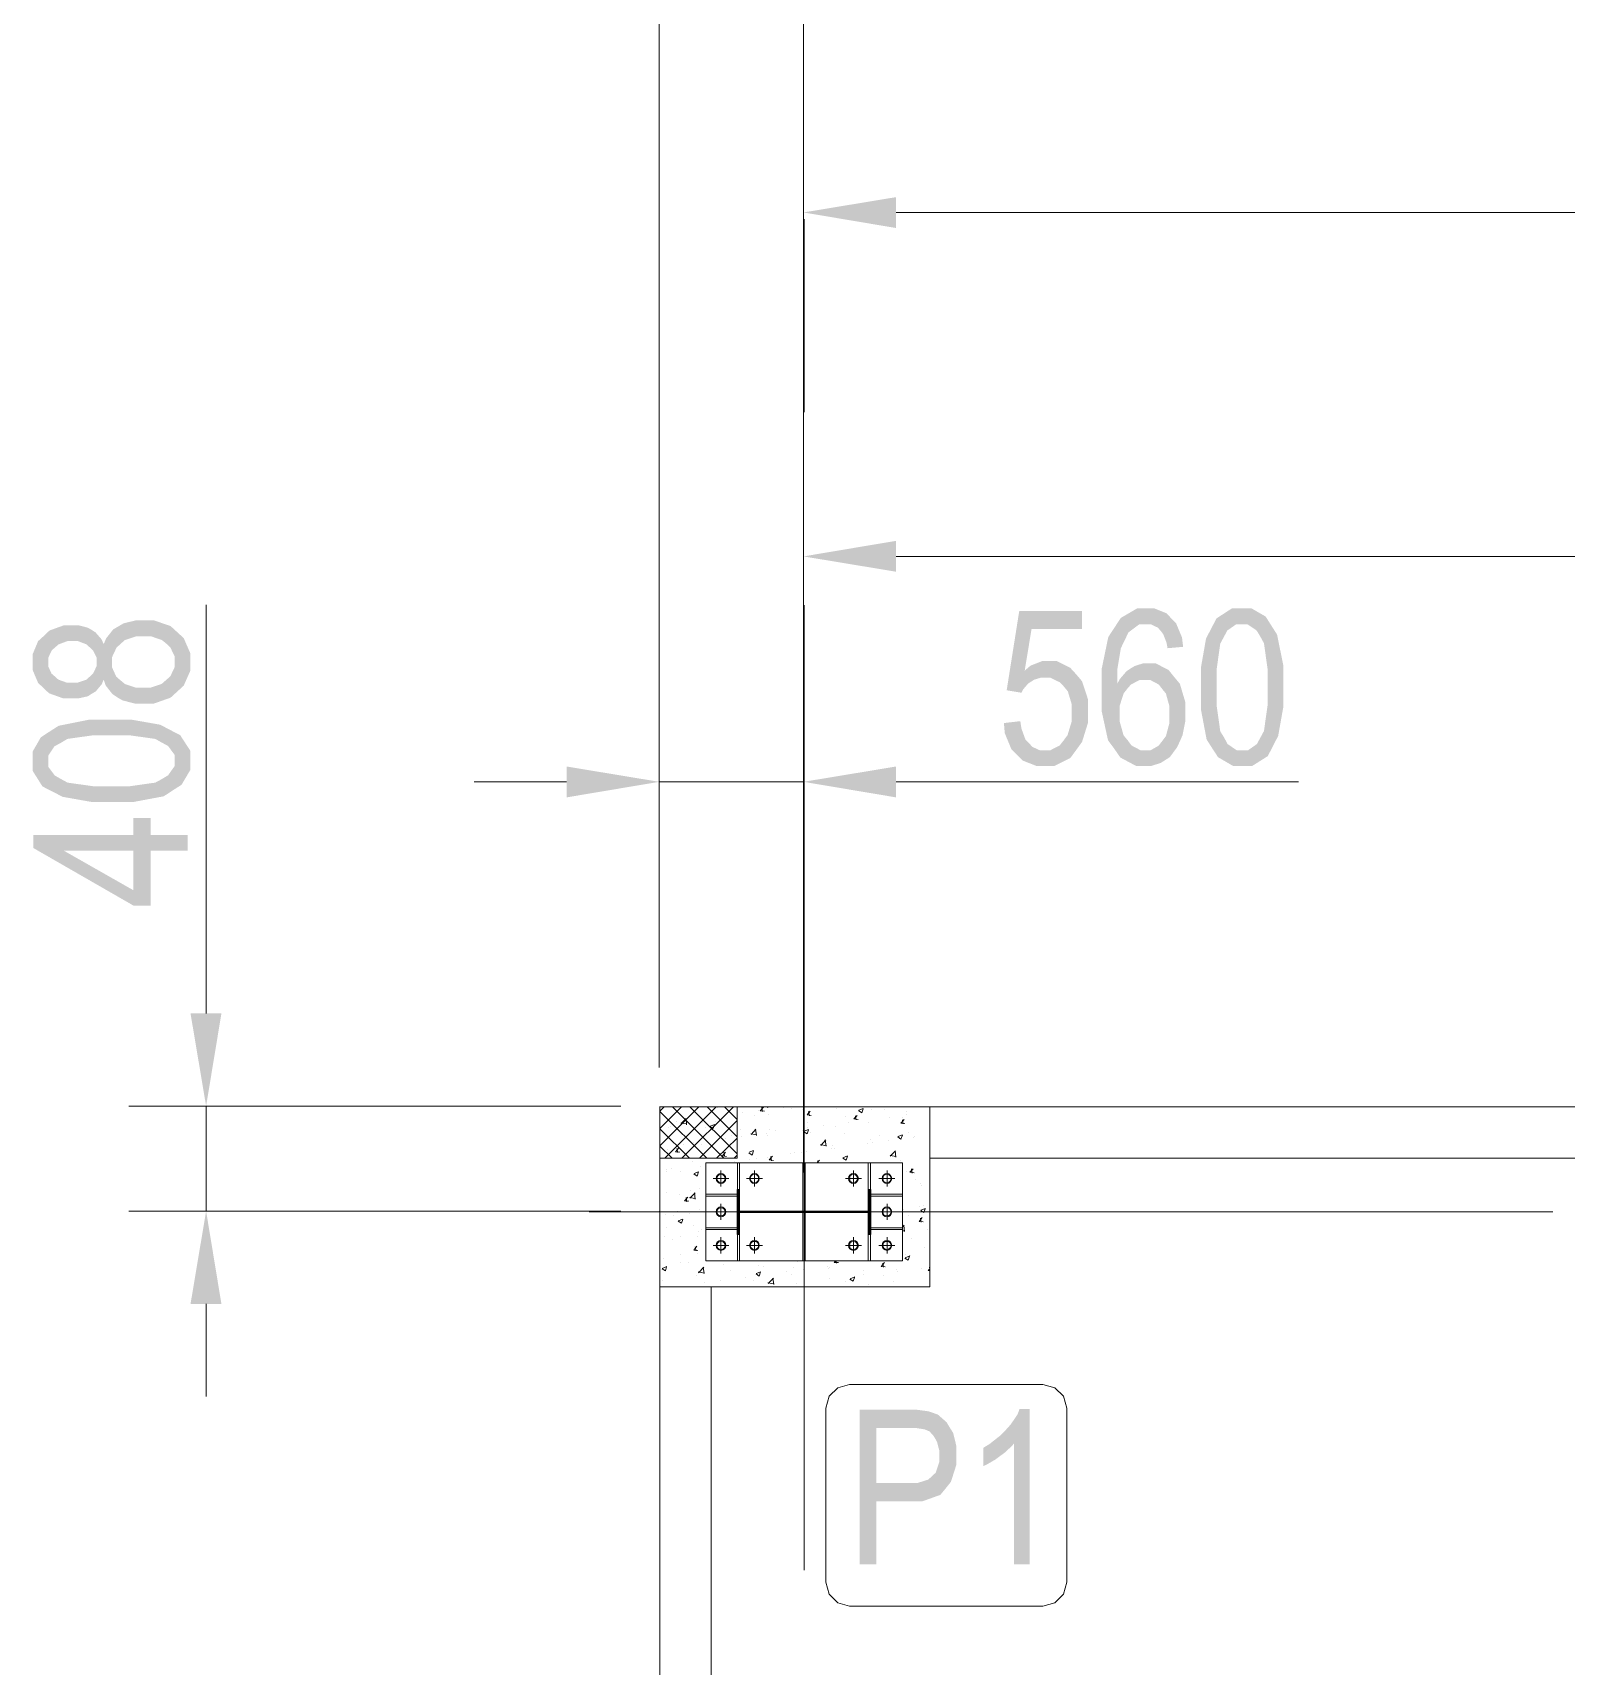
# Model space of a CAD drawing. Header units: millimetres. Extents: x 51.5 to 74.8, y 0.8 to 17.2.
# Drawn here: x 52.564 to 53.344, y 15.466 to 16.296 of the extents above; entities that cross this region are included whole.
import ezdxf

# ---------------------------------------------------------------- set-up
doc = ezdxf.new("R2010")
doc.units = ezdxf.units.MM
doc.layers.add('PDF_Geomertry', color=7, linetype='Continuous')
doc.layers.add('PDF_Solid Fills', color=7, linetype='Continuous')

msp = doc.modelspace()

# ---------------------------------------------------------------- hatches: boundary and pattern name
at = {"layer": 'PDF_Solid Fills', "transparency": 33554559}
h = msp.add_hatch(color=256, dxfattribs=at)
h.paths.add_polyline_path([(52.60051, 15.96717), (52.59954, 15.96481), (52.59649, 15.9612), (52.5944, 15.95995), (52.59246, 15.9587), (52.58746, 15.95759), (52.58454, 15.95759), (52.5801, 15.95759), (52.57274, 15.96022), (52.56996, 15.96286), (52.56718, 15.9655), (52.5644, 15.97203), (52.5644, 15.97606), (52.5644, 15.98009), (52.56718, 15.98675), (52.5701, 15.98939), (52.57301, 15.99217), (52.58038, 15.99481), (52.58482, 15.99481), (52.58774, 15.99481), (52.59246, 15.99356), (52.5944, 15.99245), (52.59635, 15.9912), (52.5994, 15.98772), (52.60051, 15.98522), (52.60176, 15.98814), (52.60538, 15.99272), (52.60801, 15.99425), (52.61065, 15.99578), (52.6169, 15.99731), (52.62079, 15.99731), (52.62607, 15.99731), (52.63454, 15.99439), (52.63788, 15.99134), (52.64121, 15.98828), (52.64454, 15.98064), (52.64454, 15.9762), (52.64454, 15.97161), (52.64121, 15.96411), (52.63788, 15.96106), (52.63454, 15.958), (52.62593, 15.95495), (52.62051, 15.95495), (52.61663, 15.95495), (52.6101, 15.95661), (52.60746, 15.95814), (52.60496, 15.95981), (52.60149, 15.96425)])
h.paths.add_polyline_path([(52.62051, 15.963), (52.62413, 15.963), (52.62996, 15.96495), (52.63218, 15.96689), (52.6344, 15.96884), (52.63663, 15.97356), (52.63663, 15.9762), (52.63663, 15.97897), (52.6344, 15.98356), (52.63232, 15.9855), (52.6301, 15.98731), (52.6244, 15.98925), (52.62079, 15.98925), (52.61718, 15.98925), (52.61135, 15.98731), (52.60913, 15.98536), (52.60704, 15.98342), (52.60482, 15.9787), (52.60482, 15.97606), (52.60482, 15.97328), (52.6069, 15.9687), (52.60913, 15.96675), (52.61135, 15.96495), (52.61704, 15.963)])
h.paths.add_polyline_path([(52.58426, 15.96564), (52.58718, 15.96564), (52.59176, 15.96717), (52.59343, 15.9687), (52.5951, 15.97023), (52.5969, 15.97397), (52.5969, 15.9762), (52.5969, 15.97842), (52.5951, 15.98203), (52.59343, 15.98356), (52.59176, 15.98509), (52.58746, 15.98675), (52.58482, 15.98675), (52.58204, 15.98675), (52.5776, 15.98509), (52.57579, 15.98356), (52.57413, 15.98203), (52.57232, 15.97828), (52.57232, 15.97606), (52.57232, 15.97397), (52.57399, 15.97023), (52.57579, 15.9687), (52.57746, 15.96717), (52.58176, 15.96564)])
for points in [[(53.05829, 15.94509), (53.06663, 15.94606), (53.06718, 15.94231), (53.06926, 15.93661), (53.07107, 15.93481), (53.07274, 15.933), (53.07663, 15.9312), (53.07899, 15.9312), (53.08176, 15.9312), (53.08663, 15.9337), (53.08871, 15.93634), (53.09065, 15.93897), (53.09274, 15.94592), (53.09274, 15.9505), (53.09274, 15.95467), (53.09079, 15.9612), (53.08885, 15.96356), (53.08676, 15.96578), (53.0819, 15.96814), (53.07885, 15.96814), (53.07704, 15.96814), (53.07371, 15.96717), (53.07218, 15.9662), (53.07051, 15.96508), (53.06815, 15.96231), (53.06718, 15.9605), (53.05968, 15.96175), (53.06607, 16.00203), (53.09801, 16.00203), (53.09801, 15.99286), (53.07232, 15.99286), (53.06885, 15.97175), (53.07176, 15.97425), (53.07774, 15.97661), (53.08107, 15.97661), (53.0851, 15.97661), (53.09204, 15.97314), (53.0951, 15.96981), (53.09801, 15.96633), (53.10107, 15.95703), (53.10107, 15.9512), (53.10107, 15.94536), (53.09801, 15.9355), (53.0951, 15.93147), (53.09204, 15.92731), (53.08399, 15.92328), (53.07899, 15.92328), (53.07482, 15.92328), (53.06774, 15.92606), (53.06482, 15.92897), (53.06204, 15.93189), (53.05871, 15.93995)], [(53.07135, 15.51745), (53.06343, 15.51745), (53.06343, 15.57883), (53.06204, 15.57731), (53.05843, 15.57398), (53.05607, 15.57231), (53.05385, 15.57064), (53.04954, 15.56814), (53.04774, 15.56731), (53.04774, 15.57661), (53.05093, 15.57856), (53.05676, 15.58314), (53.05926, 15.58578), (53.06176, 15.58856), (53.06524, 15.5937), (53.06621, 15.59634), (53.07135, 15.59634)]]:
    msp.add_hatch(color=256, dxfattribs=at).paths.add_polyline_path(points)
h = msp.add_hatch(color=256, dxfattribs=at)
h.paths.add_polyline_path([(53.1494, 15.98384), (53.14149, 15.98314), (53.14093, 15.98606), (53.13926, 15.99036), (53.13815, 15.99175), (53.13663, 15.99356), (53.13288, 15.99536), (53.13065, 15.99536), (53.12718, 15.99536), (53.12163, 15.9912), (53.11954, 15.98689), (53.11774, 15.98314), (53.11593, 15.97231), (53.11593, 15.96508), (53.11732, 15.96759), (53.12065, 15.97148), (53.12274, 15.97286), (53.12482, 15.97411), (53.12926, 15.9755), (53.13149, 15.9755), (53.13538, 15.9755), (53.14204, 15.97203), (53.14482, 15.96856), (53.14774, 15.96508), (53.15051, 15.95578), (53.15051, 15.94995), (53.15051, 15.94606), (53.14913, 15.93897), (53.14774, 15.93578), (53.14621, 15.93259), (53.1426, 15.92772), (53.14038, 15.92633), (53.13801, 15.92481), (53.13315, 15.92328), (53.13038, 15.92328), (53.12551, 15.92328), (53.11746, 15.92758), (53.1144, 15.93203), (53.11121, 15.93634), (53.10801, 15.95106), (53.10801, 15.96133), (53.10801, 15.97272), (53.11135, 15.98883), (53.11454, 15.9937), (53.11774, 15.99856), (53.12607, 16.00342), (53.13107, 16.00342), (53.13468, 16.00342), (53.14093, 16.00092), (53.14329, 15.99842), (53.14579, 15.99592), (53.14885, 15.98856)])
h.paths.add_polyline_path([(53.11718, 15.94995), (53.11718, 15.94578), (53.11913, 15.93883), (53.12121, 15.93634), (53.12315, 15.9337), (53.12788, 15.9312), (53.13051, 15.9312), (53.13274, 15.9312), (53.1369, 15.93356), (53.13885, 15.93606), (53.14065, 15.93842), (53.14246, 15.94522), (53.14246, 15.94939), (53.14246, 15.95356), (53.14065, 15.96009), (53.13885, 15.96231), (53.13704, 15.96467), (53.1326, 15.96703), (53.12996, 15.96703), (53.12732, 15.96703), (53.12288, 15.96467), (53.12093, 15.96245), (53.11913, 15.96009), (53.11718, 15.95397)])
h = msp.add_hatch(color=256, dxfattribs=at)
h.paths.add_polyline_path([(53.15843, 15.96328), (53.15843, 15.97314), (53.16107, 15.98814), (53.16371, 15.99314), (53.16635, 15.99828), (53.17426, 16.00342), (53.17954, 16.00342), (53.18413, 16.00342), (53.19135, 15.99925), (53.19399, 15.99509), (53.19718, 15.99008), (53.20038, 15.97425), (53.20038, 15.96328), (53.20038, 15.95342), (53.19774, 15.93856), (53.1951, 15.93342), (53.19246, 15.92828), (53.18454, 15.92328), (53.1794, 15.92328), (53.17482, 15.92328), (53.16718, 15.92772), (53.16426, 15.93217), (53.16135, 15.93675), (53.15843, 15.95217)])
h.paths.add_polyline_path([(53.16649, 15.96328), (53.16649, 15.9537), (53.16829, 15.94092), (53.17024, 15.93772), (53.17204, 15.93439), (53.17676, 15.9312), (53.17968, 15.9312), (53.18232, 15.9312), (53.1869, 15.93439), (53.18871, 15.93772), (53.19051, 15.94106), (53.19232, 15.95383), (53.19232, 15.96328), (53.19232, 15.97286), (53.19051, 15.98564), (53.18871, 15.98897), (53.18676, 15.99217), (53.18204, 15.99536), (53.17913, 15.99536), (53.17649, 15.99536), (53.1719, 15.99217), (53.1701, 15.98883), (53.16829, 15.9855), (53.16649, 15.97272)])
h = msp.add_hatch(color=256, dxfattribs=at)
h.paths.add_polyline_path([(52.60454, 15.90495), (52.59454, 15.90495), (52.57968, 15.90759), (52.57454, 15.91022), (52.5694, 15.91286), (52.5644, 15.92078), (52.5644, 15.92592), (52.5644, 15.93064), (52.56857, 15.93786), (52.5726, 15.9405), (52.5776, 15.9437), (52.59357, 15.94689), (52.60454, 15.94689), (52.61426, 15.94689), (52.62926, 15.94425), (52.63426, 15.94161), (52.6394, 15.93897), (52.64454, 15.93106), (52.64454, 15.92592), (52.64454, 15.9212), (52.6401, 15.9137), (52.63551, 15.91078), (52.63107, 15.90786), (52.61551, 15.90495)])
h.paths.add_polyline_path([(52.6044, 15.913), (52.61399, 15.913), (52.62676, 15.91481), (52.6301, 15.91661), (52.63329, 15.91856), (52.63663, 15.92328), (52.63663, 15.92606), (52.63663, 15.92884), (52.63329, 15.93342), (52.62996, 15.93523), (52.62676, 15.93703), (52.61399, 15.93883), (52.6044, 15.93883), (52.59482, 15.93883), (52.58204, 15.93703), (52.57885, 15.93509), (52.57551, 15.93328), (52.57232, 15.92856), (52.57232, 15.92564), (52.57232, 15.92286), (52.57565, 15.91842), (52.57885, 15.91661), (52.58218, 15.91481), (52.59496, 15.913)])
h = msp.add_hatch(color=256, dxfattribs=at)
h.paths.add_polyline_path([(52.64315, 15.88022), (52.6244, 15.88022), (52.6244, 15.85231), (52.61565, 15.85231), (52.56468, 15.88161), (52.56468, 15.88814), (52.61565, 15.88814), (52.61565, 15.89689), (52.6244, 15.89689), (52.6244, 15.88814), (52.64315, 15.88814)])
h.paths.add_polyline_path([(52.61565, 15.88022), (52.58024, 15.88022), (52.61565, 15.86009)])
h = msp.add_hatch(color=256, dxfattribs=at)
h.paths.add_polyline_path([(52.98496, 15.51745), (52.98496, 15.59606), (53.00926, 15.59606), (53.01357, 15.59606), (53.01982, 15.59523), (53.0219, 15.59453), (53.02468, 15.59356), (53.02913, 15.58967), (53.03079, 15.58689), (53.03246, 15.58425), (53.03413, 15.57745), (53.03413, 15.57342), (53.03413, 15.56814), (53.03135, 15.55939), (53.02871, 15.55606), (53.02593, 15.55272), (53.01663, 15.54939), (53.00996, 15.54939), (52.99343, 15.54939), (52.99343, 15.51745)])
h.paths.add_polyline_path([(52.99343, 15.5587), (53.0101, 15.5587), (53.01413, 15.5587), (53.01982, 15.5605), (53.02176, 15.56231), (53.02357, 15.56397), (53.02538, 15.56939), (53.02538, 15.573), (53.02538, 15.57536), (53.0244, 15.57925), (53.02357, 15.58092), (53.0226, 15.58259), (53.02051, 15.58495), (53.01926, 15.5855), (53.01788, 15.58606), (53.01329, 15.58675), (53.00996, 15.58675), (52.99343, 15.58675)])

# ---------------------------------------------------------------- linework, layer by layer
at = {"layer": 'PDF_Geomertry', "lineweight": 0}
for points in [[(52.88301, 15.95439), (52.88301, 15.76995), (52.88301, 16.5505)], [(52.95635, 16.3955), (52.95635, 15.71661), (52.95635, 16.06911)], [(52.95635, 15.76995), (52.95635, 16.24384)], [(53.00343, 16.20467), (54.87149, 16.20467)], [(52.95663, 16.10314), (52.95663, 16.2012)], [(53.00343, 16.02981), (53.89038, 16.02981)], [(52.6526, 15.79745), (52.6526, 16.00522)], [(52.95663, 15.51453), (52.95663, 16.00509)], [(52.95635, 15.71661), (52.95635, 15.95439)], [(52.83593, 15.91522), (52.78885, 15.91522)], [(52.88301, 15.91522), (52.95635, 15.91522), (52.95635, 15.91522)], [(53.00343, 15.91522), (53.20815, 15.91522)], [(52.86343, 15.75036), (52.61329, 15.75036)], [(52.6526, 15.69703), (52.6526, 15.75036), (52.6526, 15.75036)], [(52.88301, 15.75036), (52.88301, 15.75036)], [(52.88329, 15.73009), (52.90315, 15.74995)], [(52.88329, 15.73897), (52.8944, 15.74995)], [(52.88329, 15.74773), (52.88551, 15.74995)], [(52.88329, 15.74759), (52.90718, 15.72384)], [(52.88329, 15.74675), (52.88329, 15.74675)], [(52.88579, 15.72384), (52.9119, 15.74995)], [(52.88982, 15.74995), (52.91593, 15.72384)], [(52.89454, 15.72384), (52.92079, 15.74995)], [(52.89857, 15.74995), (52.9226, 15.72606)], [(52.90149, 15.74995), (52.90149, 15.74995)], [(52.90746, 15.74995), (52.9226, 15.73481)], [(52.91149, 15.74995), (52.9126, 15.74981)], [(52.91176, 15.74967), (52.91163, 15.74995)], [(52.91621, 15.74995), (52.9226, 15.74356)], [(52.92524, 15.74689), (52.92524, 15.74689)], [(52.93357, 15.748), (52.93357, 15.748)], [(52.93649, 15.74773), (52.9344, 15.748), (52.93607, 15.74981)], [(52.93551, 15.74759), (52.9351, 15.74967)], [(52.93788, 15.74995), (52.93829, 15.74967), (52.93843, 15.74995)], [(52.93871, 15.74633), (52.93871, 15.74633)], [(52.94357, 15.74995), (52.94357, 15.74995)], [(52.94621, 15.74967), (52.94621, 15.74967)], [(52.94829, 15.74995), (52.94829, 15.74995)], [(52.95051, 15.74911), (52.95051, 15.74911)], [(52.95593, 15.74884), (52.95593, 15.74884)], [(52.95635, 15.75036), (52.95635, 15.75036)], [(52.96024, 15.74564), (52.95829, 15.74592), (52.95982, 15.74773)], [(52.9594, 15.7455), (52.95899, 15.74759)], [(52.97246, 15.74995), (52.97246, 15.74995)], [(52.9726, 15.74995), (52.9726, 15.74995)], [(52.97329, 15.74939), (52.97329, 15.74939)], [(52.9844, 15.74814), (52.98607, 15.74703), (52.98676, 15.74897)], [(52.98454, 15.74828), (52.98676, 15.74911)], [(52.98899, 15.74995), (52.98899, 15.74995)], [(52.99107, 15.7487), (52.99107, 15.7487)], [(52.99565, 15.74995), (52.99565, 15.74995)], [(52.99732, 15.74856), (52.99732, 15.74856)], [(52.99954, 15.74995), (52.99954, 15.74995)], [(53.00551, 15.74995), (53.00551, 15.74995)], [(53.00871, 15.74786), (53.00871, 15.74786)], [(53.02065, 15.74995), (53.91149, 15.74995)], [(53.02065, 15.74814), (53.02065, 15.74814)], [(52.88329, 15.74147), (52.88329, 15.74147)], [(52.88329, 15.73883), (52.89843, 15.72384)], [(52.8876, 15.73939), (52.8876, 15.73939)], [(52.88871, 15.73994), (52.88871, 15.73994)], [(52.89163, 15.74245), (52.89163, 15.74245)], [(52.89246, 15.73911), (52.89246, 15.73911)], [(52.89399, 15.74175), (52.89704, 15.74134)], [(52.89413, 15.74147), (52.89676, 15.74411)], [(52.8969, 15.74092), (52.89663, 15.74411)], [(52.90343, 15.72384), (52.9226, 15.743)], [(52.90426, 15.74411), (52.90426, 15.74411)], [(52.90496, 15.74189), (52.90496, 15.74189)], [(52.90649, 15.73925), (52.90649, 15.73925)], [(52.90871, 15.74008), (52.91038, 15.73897), (52.91107, 15.74092)], [(52.90885, 15.74022), (52.91121, 15.74106)], [(52.91176, 15.74245), (52.91176, 15.74245)], [(52.9219, 15.74411), (52.9219, 15.74411)], [(52.92426, 15.73856), (52.92426, 15.73856)], [(52.92968, 15.73592), (52.93218, 15.73856)], [(52.93121, 15.74578), (52.93121, 15.74578)], [(52.93246, 15.7355), (52.93204, 15.73856)], [(52.93913, 15.73856), (52.93913, 15.73856)], [(52.9419, 15.73772), (52.9419, 15.73772)], [(52.95565, 15.73772), (52.95565, 15.73772)], [(52.95649, 15.73731), (52.95815, 15.7362), (52.95885, 15.73828)], [(52.95663, 15.73758), (52.95885, 15.73842)], [(52.95843, 15.73939), (52.95843, 15.73939)], [(52.95857, 15.74189), (52.95857, 15.74189)], [(52.96676, 15.7405), (52.96676, 15.7405)], [(52.9726, 15.74008), (52.9726, 15.74008)], [(52.97788, 15.74522), (52.97788, 15.74522)], [(52.97926, 15.74203), (52.97926, 15.74203)], [(52.98413, 15.74356), (52.98204, 15.74384), (52.98371, 15.74564)], [(52.98315, 15.74342), (52.98288, 15.7455)], [(52.9894, 15.74217), (52.9894, 15.74217)], [(53.00024, 15.74481), (53.00024, 15.74481)], [(53.00788, 15.74147), (53.00593, 15.74175), (53.0076, 15.74356)], [(53.00663, 15.74467), (53.00663, 15.74467)], [(53.00704, 15.74134), (53.00663, 15.74342)], [(53.00857, 15.74592), (53.00857, 15.74592)], [(53.02065, 15.74036), (53.02065, 15.74036)], [(52.88329, 15.73606), (52.88329, 15.73606)], [(52.88329, 15.72995), (52.88954, 15.72384)], [(52.88329, 15.72953), (52.88329, 15.72953)], [(52.89551, 15.73106), (52.89551, 15.73106)], [(52.90038, 15.73189), (52.90038, 15.73189)], [(52.90454, 15.73078), (52.90454, 15.73078)], [(52.91218, 15.72384), (52.9226, 15.73411)], [(52.91649, 15.73384), (52.91649, 15.73384)], [(52.91982, 15.73522), (52.91982, 15.73522)], [(52.92149, 15.73314), (52.92149, 15.73314)], [(52.92482, 15.73495), (52.92482, 15.73495)], [(52.92954, 15.7362), (52.93246, 15.73578)], [(52.93746, 15.73661), (52.93746, 15.73661)], [(52.93829, 15.73522), (52.93829, 15.73522)], [(52.95968, 15.73703), (52.95968, 15.73703)], [(52.96496, 15.73078), (52.96788, 15.73022)], [(52.9651, 15.73036), (52.96774, 15.73314)], [(52.96788, 15.72995), (52.96746, 15.73314)], [(52.97121, 15.73022), (52.97121, 15.73022)], [(52.97746, 15.7362), (52.97746, 15.7362)], [(52.98899, 15.7312), (52.98899, 15.7312)], [(52.99051, 15.73356), (52.99051, 15.73356)], [(52.99149, 15.73175), (52.99149, 15.73175)], [(52.9951, 15.7355), (52.9951, 15.7355)], [(52.99982, 15.73286), (52.99982, 15.73286)], [(53.00426, 15.73495), (53.00663, 15.73578)], [(53.00426, 15.73467), (53.00593, 15.73356), (53.00663, 15.73564)], [(53.00635, 15.73356), (53.00635, 15.73356)], [(53.00996, 15.73689), (53.00996, 15.73689)], [(53.01246, 15.73453), (53.01246, 15.73453)], [(53.01288, 15.73481), (53.01288, 15.73481)], [(53.02065, 15.73564), (53.02065, 15.73564)], [(52.88329, 15.72522), (52.88329, 15.72522)], [(52.88329, 15.72231), (52.88329, 15.72231)], [(52.88718, 15.72828), (52.88718, 15.72828)], [(52.89343, 15.72689), (52.89135, 15.72717), (52.89301, 15.72911)], [(52.89246, 15.72675), (52.89204, 15.72883)], [(52.89996, 15.72231), (52.89996, 15.72231)], [(52.91176, 15.72148), (52.91176, 15.72148)], [(52.91718, 15.72481), (52.91524, 15.72508), (52.91676, 15.72703)], [(52.91635, 15.72467), (52.91593, 15.72675)], [(52.91607, 15.72175), (52.91607, 15.72175)], [(52.91774, 15.72148), (52.91774, 15.72148)], [(52.92107, 15.72384), (52.9226, 15.72536)], [(52.92121, 15.72203), (52.92121, 15.72203)], [(52.92857, 15.72661), (52.93024, 15.7255), (52.93093, 15.72759)], [(52.92871, 15.72689), (52.93093, 15.72772)], [(52.92871, 15.72342), (52.92871, 15.72342)], [(52.93246, 15.72356), (52.93246, 15.72356)], [(52.9344, 15.72148), (52.9344, 15.72148)], [(52.93788, 15.72411), (52.93788, 15.72411)], [(52.94107, 15.72272), (52.93899, 15.723), (52.94065, 15.72495)], [(52.9401, 15.72259), (52.93982, 15.72467)], [(52.94968, 15.7262), (52.94968, 15.7262)], [(52.95176, 15.72689), (52.95176, 15.72689)], [(52.95524, 15.72661), (52.95524, 15.72661)], [(52.95801, 15.72731), (52.95801, 15.72731)], [(52.96329, 15.72148), (52.96454, 15.72286)], [(52.96385, 15.72148), (52.96357, 15.72259)], [(52.97051, 15.72897), (52.97051, 15.72897)], [(52.97218, 15.72897), (52.97218, 15.72897)], [(52.97635, 15.72411), (52.97871, 15.72508)], [(52.97635, 15.72397), (52.97801, 15.72286), (52.97871, 15.72495)], [(52.97635, 15.72148), (52.97635, 15.72148)], [(53.00038, 15.72522), (53.00343, 15.72481)], [(53.00051, 15.72495), (53.00315, 15.72759)], [(53.00329, 15.72439), (53.00301, 15.72759)], [(53.00593, 15.72259), (53.00593, 15.72259)], [(53.02065, 15.72384), (53.91149, 15.72384)], [(53.02065, 15.7237), (53.02065, 15.7237)], [(52.88329, 15.71745), (52.88329, 15.71745)], [(52.88329, 15.71453), (52.88329, 15.71453)], [(52.88676, 15.718), (52.88676, 15.718)], [(52.88676, 15.71717), (52.88676, 15.71717)], [(52.88926, 15.71856), (52.88926, 15.71856)], [(52.89371, 15.71689), (52.89371, 15.71689)], [(52.90065, 15.71592), (52.90232, 15.71481), (52.90301, 15.71689)], [(52.90079, 15.71606), (52.90301, 15.71703)], [(52.90413, 15.71967), (52.90413, 15.71967)], [(52.90663, 15.7205), (52.90663, 15.7205)], [(52.91038, 15.71356), (52.91843, 15.71356)], [(52.9144, 15.70953), (52.9144, 15.71759)], [(52.92732, 15.71356), (52.93551, 15.71356)], [(52.93149, 15.70953), (52.93149, 15.71759)], [(52.98579, 15.71356), (52.97774, 15.71356)], [(52.98176, 15.70953), (52.98176, 15.71759)], [(53.00288, 15.71356), (52.99468, 15.71356)], [(52.99885, 15.70953), (52.99885, 15.71759)], [(53.00663, 15.71759), (53.00663, 15.71759)], [(53.00857, 15.71703), (53.00857, 15.71703)], [(53.0126, 15.71647), (53.01051, 15.71675), (53.01218, 15.71856)], [(53.01163, 15.71633), (53.01121, 15.71842)], [(53.01343, 15.71328), (53.01343, 15.71328)], [(52.88649, 15.7062), (52.88649, 15.7062)], [(52.89343, 15.70536), (52.89343, 15.70536)], [(52.89857, 15.70356), (52.90121, 15.7062)], [(52.89899, 15.70759), (52.89899, 15.70759)], [(52.90135, 15.70314), (52.90093, 15.7062)], [(52.90371, 15.7087), (52.90371, 15.7087)], [(52.90663, 15.70759), (52.90663, 15.70759)], [(52.9226, 15.70717), (52.92343, 15.708)], [(52.9226, 15.70786), (52.92288, 15.708)], [(52.9226, 15.70661), (52.92385, 15.70786)], [(52.9226, 15.70606), (52.92385, 15.70731)], [(52.9226, 15.7055), (52.92385, 15.70675)], [(52.9226, 15.70481), (52.92385, 15.7062)], [(52.9226, 15.70425), (52.92385, 15.70564)], [(52.9226, 15.7037), (52.92385, 15.70495)], [(52.98926, 15.70703), (52.99038, 15.708)], [(52.98926, 15.70759), (52.98982, 15.708)], [(52.98926, 15.70634), (52.99065, 15.70773)], [(52.98926, 15.70578), (52.99065, 15.70703)], [(52.98926, 15.70522), (52.99065, 15.70648)], [(52.98926, 15.70467), (52.99065, 15.70592)], [(52.98926, 15.70397), (52.99065, 15.70536)], [(52.98926, 15.70342), (52.99065, 15.70481)], [(53.01593, 15.71106), (53.01593, 15.71106)], [(53.01649, 15.70981), (53.01649, 15.70981)], [(53.02065, 15.7087), (53.02065, 15.7087)], [(53.02065, 15.70606), (53.02065, 15.70606)], [(52.86343, 15.69703), (52.61329, 15.69703)], [(53.33746, 15.69661), (52.84732, 15.69661)], [(52.88301, 15.69703), (52.88301, 15.69703)], [(52.88329, 15.70383), (52.88329, 15.70383)], [(52.89232, 15.69703), (52.89232, 15.69703)], [(52.89801, 15.70203), (52.89593, 15.70217), (52.8976, 15.70411)], [(52.89704, 15.70175), (52.89676, 15.70383)], [(52.89843, 15.70383), (52.90135, 15.70342)], [(52.90329, 15.69758), (52.90329, 15.69758)], [(52.91038, 15.69661), (52.91843, 15.69661)], [(52.9144, 15.70064), (52.9144, 15.69259)], [(52.9226, 15.70314), (52.92385, 15.70439)], [(52.9226, 15.70245), (52.92385, 15.70383)], [(52.9226, 15.70189), (52.92385, 15.70328)], [(52.9226, 15.70134), (52.92385, 15.70258)], [(52.9226, 15.70078), (52.92385, 15.70203)], [(52.9226, 15.70022), (52.92385, 15.70147)], [(52.9226, 15.69953), (52.92385, 15.70092)], [(52.9226, 15.69898), (52.92385, 15.70036)], [(52.9226, 15.69842), (52.92385, 15.69967)], [(52.9226, 15.69786), (52.92385, 15.69911)], [(52.9226, 15.69717), (52.92385, 15.69856)], [(52.9226, 15.69661), (52.92385, 15.698)], [(52.9226, 15.69606), (52.92385, 15.69731)], [(52.9226, 15.69481), (52.92385, 15.6962), (52.92468, 15.69703)], [(52.9226, 15.6955), (52.92385, 15.69675), (52.92413, 15.69703)], [(52.92454, 15.6962), (52.92524, 15.69703)], [(52.9251, 15.6962), (52.92593, 15.69703)], [(52.92565, 15.6962), (52.92649, 15.69703)], [(52.92621, 15.6962), (52.92704, 15.69703)], [(52.9269, 15.6962), (52.9276, 15.69703)], [(52.92746, 15.6962), (52.92815, 15.69703)], [(52.92801, 15.6962), (52.92885, 15.69703)], [(52.92857, 15.6962), (52.9294, 15.69703)], [(52.92926, 15.6962), (52.92996, 15.69703)], [(52.92982, 15.6962), (52.93051, 15.69703)], [(52.93038, 15.6962), (52.93121, 15.69703)], [(52.93093, 15.6962), (52.93176, 15.69703)], [(52.93149, 15.6962), (52.93232, 15.69703)], [(52.93218, 15.6962), (52.93288, 15.69703)], [(52.93274, 15.6962), (52.93357, 15.69703)], [(52.93329, 15.6962), (52.93413, 15.69703)], [(52.93385, 15.6962), (52.93468, 15.69703)], [(52.93454, 15.6962), (52.93524, 15.69703)], [(52.9351, 15.6962), (52.93579, 15.69703)], [(52.93565, 15.6962), (52.93649, 15.69703)], [(52.93621, 15.6962), (52.93704, 15.69703)], [(52.93676, 15.6962), (52.9376, 15.69703)], [(52.93746, 15.6962), (52.93815, 15.69703)], [(52.93801, 15.6962), (52.93885, 15.69703)], [(52.93857, 15.6962), (52.9394, 15.69703)], [(52.93913, 15.6962), (52.93996, 15.69703)], [(52.93982, 15.6962), (52.94051, 15.69703)], [(52.94038, 15.6962), (52.94121, 15.69703)], [(52.94093, 15.6962), (52.94176, 15.69703)], [(52.94149, 15.6962), (52.94232, 15.69703)], [(52.94218, 15.6962), (52.94288, 15.69703)], [(52.94274, 15.6962), (52.94343, 15.69703)], [(52.94329, 15.6962), (52.94413, 15.69703)], [(52.94385, 15.6962), (52.94468, 15.69703)], [(52.9444, 15.6962), (52.94524, 15.69703)], [(52.9451, 15.6962), (52.94579, 15.69703)], [(52.94565, 15.6962), (52.94649, 15.69703)], [(52.94621, 15.6962), (52.94704, 15.69703)], [(52.94676, 15.6962), (52.9476, 15.69703)], [(52.94746, 15.6962), (52.94815, 15.69703)], [(52.94801, 15.6962), (52.94871, 15.69703)], [(52.94857, 15.6962), (52.9494, 15.69703)], [(52.94913, 15.6962), (52.94996, 15.69703)], [(52.94982, 15.6962), (52.95051, 15.69703)], [(52.95038, 15.6962), (52.95107, 15.69703)], [(52.95093, 15.6962), (52.95176, 15.69703)], [(52.95149, 15.6962), (52.95232, 15.69703)], [(52.95204, 15.6962), (52.95288, 15.69703)], [(52.95274, 15.6962), (52.95343, 15.69703)], [(52.95329, 15.6962), (52.95413, 15.69703)], [(52.95385, 15.6962), (52.95468, 15.69703)], [(52.9544, 15.6962), (52.95524, 15.69703)], [(52.9551, 15.6962), (52.95579, 15.69703)], [(52.95565, 15.6962), (52.95635, 15.69703), (52.95635, 15.69703)], [(52.95621, 15.6962), (52.95704, 15.69703)], [(52.95676, 15.6962), (52.9576, 15.69703)], [(52.95746, 15.6962), (52.95815, 15.69703)], [(52.95801, 15.6962), (52.95871, 15.69703)], [(52.95857, 15.6962), (52.9594, 15.69703)], [(52.95913, 15.6962), (52.95996, 15.69703)], [(52.95968, 15.6962), (52.96051, 15.69703)], [(52.96038, 15.6962), (52.96107, 15.69703)], [(52.96093, 15.6962), (52.96176, 15.69703)], [(52.96149, 15.6962), (52.96232, 15.69703)], [(52.96204, 15.6962), (52.96288, 15.69703)], [(52.96274, 15.6962), (52.96343, 15.69703)], [(52.96329, 15.6962), (52.96399, 15.69703)], [(52.96385, 15.6962), (52.96468, 15.69703)], [(52.9644, 15.6962), (52.96524, 15.69703)], [(52.96496, 15.6962), (52.96579, 15.69703)], [(52.96565, 15.6962), (52.96635, 15.69703)], [(52.96621, 15.6962), (52.96704, 15.69703)], [(52.96676, 15.6962), (52.9676, 15.69703)], [(52.96732, 15.6962), (52.96815, 15.69703)], [(52.96801, 15.6962), (52.96871, 15.69703)], [(52.96857, 15.6962), (52.9694, 15.69703)], [(52.96913, 15.6962), (52.96996, 15.69703)], [(52.96968, 15.6962), (52.97051, 15.69703)], [(52.97038, 15.6962), (52.97107, 15.69703)], [(52.97093, 15.6962), (52.97163, 15.69703)], [(52.97149, 15.6962), (52.97232, 15.69703)], [(52.97204, 15.6962), (52.97288, 15.69703)], [(52.9726, 15.6962), (52.97343, 15.69703)], [(52.97329, 15.6962), (52.97399, 15.69703)], [(52.97385, 15.6962), (52.97468, 15.69703)], [(52.9744, 15.6962), (52.97524, 15.69703)], [(52.97496, 15.6962), (52.97579, 15.69703)], [(52.97565, 15.6962), (52.97635, 15.69703)], [(52.97621, 15.6962), (52.9769, 15.69703)], [(52.97676, 15.6962), (52.9776, 15.69703)], [(52.97732, 15.6962), (52.97815, 15.69703)], [(52.97801, 15.6962), (52.97871, 15.69703)], [(52.97857, 15.6962), (52.97926, 15.69703)], [(52.97913, 15.6962), (52.97996, 15.69703)], [(52.97968, 15.6962), (52.98051, 15.69703)], [(52.98024, 15.6962), (52.98107, 15.69703)], [(52.98093, 15.6962), (52.98163, 15.69703)], [(52.98149, 15.6962), (52.98232, 15.69703)], [(52.98204, 15.6962), (52.98288, 15.69703)], [(52.9826, 15.6962), (52.98343, 15.69703)], [(52.98329, 15.6962), (52.98399, 15.69703)], [(52.98385, 15.6962), (52.98454, 15.69703)], [(52.9844, 15.6962), (52.98524, 15.69703)], [(52.98496, 15.6962), (52.98579, 15.69703)], [(52.98551, 15.6962), (52.98635, 15.69703)], [(52.98621, 15.6962), (52.9869, 15.69703)], [(52.98676, 15.6962), (52.9876, 15.69703)], [(52.98732, 15.6962), (52.98815, 15.69703)], [(52.98788, 15.6962), (52.98871, 15.69703)], [(52.98857, 15.6962), (52.98926, 15.69703), (52.99065, 15.69828)], [(52.98913, 15.6962), (52.98926, 15.69634), (52.99065, 15.69772)], [(52.98926, 15.70286), (52.99065, 15.70411)], [(52.98926, 15.70231), (52.99065, 15.70356)], [(52.98926, 15.70161), (52.99065, 15.703)], [(52.98926, 15.70106), (52.99065, 15.70245)], [(52.98926, 15.7005), (52.99065, 15.70175)], [(52.98926, 15.69995), (52.99065, 15.7012)], [(52.98926, 15.69939), (52.99065, 15.70064)], [(52.98926, 15.6987), (52.99065, 15.70009)], [(52.98926, 15.69814), (52.99065, 15.69953)], [(52.98926, 15.69758), (52.99065, 15.69884)], [(52.98926, 15.69578), (52.99065, 15.69717)], [(52.98926, 15.69522), (52.99065, 15.69647)], [(53.00288, 15.69661), (52.99468, 15.69661)], [(52.99885, 15.70064), (52.99885, 15.69259)], [(53.00718, 15.698), (53.00718, 15.698)], [(53.01551, 15.69911), (53.01551, 15.69911)], [(53.01607, 15.69745), (53.01843, 15.69828)], [(53.01607, 15.69731), (53.0176, 15.6962), (53.01829, 15.69814)], [(53.0176, 15.70009), (53.0176, 15.70009)], [(52.88329, 15.693), (52.88329, 15.693)], [(52.88607, 15.69509), (52.88607, 15.69509)], [(52.8869, 15.68842), (52.8869, 15.68842)], [(52.89024, 15.69453), (52.89024, 15.69453)], [(52.8926, 15.69203), (52.89496, 15.69286)], [(52.8926, 15.69189), (52.89426, 15.69078), (52.89496, 15.69272)], [(52.89857, 15.69564), (52.89857, 15.69564)], [(52.90024, 15.68981), (52.90024, 15.68981)], [(52.9226, 15.69425), (52.92385, 15.69564)], [(52.9226, 15.6937), (52.92385, 15.69495)], [(52.9226, 15.69314), (52.92385, 15.69439)], [(52.9226, 15.69259), (52.92385, 15.69384)], [(52.9226, 15.69189), (52.92385, 15.69328)], [(52.9226, 15.69133), (52.92385, 15.69272)], [(52.9226, 15.69078), (52.92385, 15.69203)], [(52.9226, 15.69022), (52.92385, 15.69147)], [(52.9226, 15.68953), (52.92385, 15.69092)], [(52.9226, 15.68897), (52.92385, 15.69036)], [(52.9226, 15.68842), (52.92385, 15.68967)], [(52.9226, 15.68786), (52.92385, 15.68911)], [(52.9226, 15.68731), (52.92385, 15.68856)], [(52.9226, 15.68661), (52.92385, 15.688)], [(52.98926, 15.69467), (52.99065, 15.69592)], [(52.98926, 15.69398), (52.99065, 15.69536)], [(52.98926, 15.69342), (52.99065, 15.69481)], [(52.98926, 15.69286), (52.99065, 15.69411)], [(52.98926, 15.69231), (52.99065, 15.69356)], [(52.98926, 15.69175), (52.99065, 15.693)], [(52.98926, 15.69106), (52.99065, 15.69245)], [(52.98926, 15.6905), (52.99065, 15.69189)], [(52.98926, 15.68995), (52.99065, 15.6912)], [(52.98926, 15.68939), (52.99065, 15.69064)], [(52.98926, 15.6887), (52.99065, 15.69008)], [(52.98926, 15.68814), (52.99065, 15.68953)], [(52.98926, 15.68759), (52.99065, 15.68883)], [(52.98926, 15.68703), (52.99065, 15.68828)], [(53.00663, 15.68883), (53.0076, 15.68981)], [(53.00774, 15.68661), (53.00732, 15.68967)], [(53.00982, 15.69481), (53.00982, 15.69481)], [(53.01718, 15.69147), (53.0151, 15.69175), (53.01676, 15.6937)], [(53.01621, 15.69133), (53.01593, 15.69342)], [(52.88329, 15.68231), (52.88329, 15.68231)], [(52.88565, 15.68397), (52.88565, 15.68397)], [(52.88982, 15.68245), (52.88982, 15.68245)], [(52.89399, 15.68397), (52.89399, 15.68397)], [(52.90246, 15.68411), (52.90246, 15.68411)], [(52.90288, 15.68647), (52.90288, 15.68647)], [(52.90468, 15.68759), (52.90468, 15.68759)], [(52.90663, 15.68467), (52.90663, 15.68467)], [(52.90663, 15.68397), (52.90663, 15.68397)], [(52.9144, 15.6837), (52.9144, 15.6755)], [(52.9226, 15.68606), (52.92385, 15.68731)], [(52.9226, 15.6855), (52.92385, 15.68675)], [(52.92288, 15.68509), (52.92385, 15.6862)], [(52.92343, 15.68509), (52.92385, 15.68564)], [(52.93149, 15.6837), (52.93149, 15.6755)], [(52.98176, 15.6837), (52.98176, 15.6755)], [(52.98926, 15.68647), (52.99065, 15.68772)], [(52.98926, 15.68578), (52.99065, 15.68717)], [(52.98926, 15.68523), (52.99065, 15.68647)], [(52.98982, 15.68509), (52.99065, 15.68592)], [(52.99038, 15.68509), (52.99065, 15.68536)], [(52.99885, 15.6837), (52.99885, 15.6755)], [(53.00663, 15.68703), (53.00774, 15.68689)], [(53.00676, 15.68592), (53.00676, 15.68592)], [(53.01107, 15.68314), (53.01107, 15.68314)], [(53.0194, 15.68759), (53.0194, 15.68759)], [(53.02065, 15.68772), (53.02065, 15.68772)], [(52.88329, 15.67148), (52.88329, 15.67148)], [(52.88524, 15.673), (52.88524, 15.673)], [(52.89357, 15.67481), (52.89357, 15.67481)], [(52.9026, 15.67703), (52.90065, 15.67717), (52.90218, 15.67911)], [(52.90176, 15.67675), (52.90135, 15.67884)], [(52.90246, 15.6755), (52.90246, 15.6755)], [(52.90663, 15.67592), (52.90663, 15.67592)], [(52.90663, 15.67272), (52.90663, 15.67272)], [(52.91038, 15.67953), (52.91843, 15.67953)], [(52.92732, 15.67953), (52.93551, 15.67953)], [(52.93968, 15.67175), (52.93968, 15.67175)], [(52.95315, 15.67134), (52.95315, 15.67134)], [(52.97413, 15.67078), (52.97204, 15.67092), (52.97288, 15.67175)], [(52.97315, 15.6705), (52.97301, 15.67175)], [(52.98579, 15.67953), (52.97774, 15.67953)], [(52.98913, 15.67161), (52.98913, 15.67161)], [(52.98968, 15.67175), (52.98968, 15.67175)], [(53.00288, 15.67953), (52.99468, 15.67953)], [(52.99579, 15.67175), (52.99579, 15.67175)], [(53.00663, 15.67397), (53.00663, 15.67397)], [(53.00788, 15.67314), (53.00954, 15.67203), (53.01024, 15.67411)], [(53.00801, 15.67328), (53.01038, 15.67425)], [(53.00843, 15.67495), (53.00843, 15.67495)], [(53.01065, 15.67453), (53.01065, 15.67453)], [(53.01801, 15.6787), (53.01801, 15.6787)], [(53.02065, 15.67703), (53.02065, 15.67703)], [(53.02065, 15.67578), (53.02065, 15.67578)], [(52.88329, 15.66967), (52.88329, 15.66967)], [(52.88454, 15.66786), (52.8869, 15.66884)], [(52.88454, 15.66772), (52.88621, 15.66661), (52.88676, 15.6687)], [(52.89371, 15.67106), (52.89371, 15.67106)], [(52.89801, 15.67078), (52.89801, 15.67078)], [(52.90204, 15.66439), (52.90204, 15.66439)], [(52.90288, 15.66606), (52.90579, 15.6655)], [(52.90301, 15.66564), (52.90565, 15.66842)], [(52.90579, 15.66522), (52.90538, 15.66842)], [(52.91579, 15.66995), (52.91579, 15.66995)], [(52.91913, 15.66675), (52.91913, 15.66675)], [(52.9269, 15.66342), (52.9269, 15.66342)], [(52.93232, 15.66522), (52.93468, 15.6662)], [(52.93232, 15.66509), (52.93385, 15.66397), (52.93454, 15.66606)], [(52.93357, 15.66925), (52.93357, 15.66925)], [(52.93593, 15.66884), (52.93593, 15.66884)], [(52.94788, 15.6662), (52.94788, 15.6662)], [(52.95038, 15.66495), (52.95038, 15.66495)], [(52.95121, 15.66856), (52.95121, 15.66856)], [(52.95621, 15.66731), (52.95621, 15.66731)], [(52.96871, 15.66897), (52.96871, 15.66897)], [(52.96899, 15.66772), (52.96899, 15.66772)], [(52.96968, 15.66828), (52.96968, 15.66828)], [(52.97996, 15.66245), (52.98163, 15.66134), (52.98232, 15.66328)], [(52.9801, 15.66258), (52.98246, 15.66356)], [(52.98663, 15.66481), (52.98663, 15.66481)], [(52.98676, 15.66703), (52.98676, 15.66703)], [(52.99788, 15.6687), (52.99593, 15.66884), (52.9976, 15.67078)], [(52.99704, 15.66842), (52.99663, 15.6705)], [(52.99704, 15.66439), (52.99704, 15.66439)], [(53.00385, 15.66731), (53.00385, 15.66731)], [(53.0044, 15.6662), (53.0044, 15.6662)], [(53.01649, 15.66772), (53.01649, 15.66772)], [(53.02065, 15.66661), (53.01982, 15.66675), (53.02065, 15.66772)], [(53.02065, 15.66759), (53.02051, 15.66842)], [(53.02065, 15.66647), (53.02065, 15.66647)], [(52.88329, 15.66078), (52.88329, 15.66078)], [(52.88329, 14.85286), (52.88329, 15.65842)], [(52.88482, 15.66189), (52.88482, 15.66189)], [(52.90593, 15.66078), (52.90593, 15.66078)], [(52.90954, 14.85286), (52.9094, 15.65842)], [(52.91426, 15.66175), (52.91426, 15.66175)], [(52.92232, 15.65842), (52.92232, 15.65842)], [(52.93093, 15.66161), (52.93093, 15.66161)], [(52.93829, 15.6605), (52.94121, 15.66009)], [(52.93843, 15.66022), (52.94107, 15.66286)], [(52.94121, 15.65967), (52.94079, 15.66286)], [(52.95274, 15.66036), (52.95274, 15.66036)], [(52.96982, 15.66258), (52.96982, 15.66258)], [(52.97774, 15.66106), (52.97774, 15.66106)], [(52.97829, 15.65842), (52.97829, 15.65842)], [(52.98051, 15.65842), (52.98051, 15.65842)], [(52.98093, 15.6587), (52.98093, 15.6587)], [(52.98926, 15.65967), (52.98926, 15.65967)], [(53.0019, 15.66134), (53.0019, 15.66134)], [(53.00357, 15.65842), (53.00357, 15.65842)], [(53.02051, 15.65856), (53.02051, 15.65856)], [(52.6526, 15.64981), (52.6526, 15.60272)]]:
    msp.add_lwpolyline(points, dxfattribs=at)
for points in [[(52.88301, 15.75036), (52.88301, 15.75036)], [(52.88329, 15.72384), (52.88329, 15.74995), (52.9226, 15.74995), (52.9226, 15.72384), (52.88329, 15.72384)], [(52.88329, 15.65842), (52.88329, 15.74995), (53.02065, 15.74995), (53.02065, 15.65842), (52.88329, 15.65842)], [(52.88329, 15.74745), (52.88329, 15.74745), (52.88329, 15.74745), (52.88329, 15.74745)], [(52.88746, 15.74995), (52.88746, 15.74995), (52.88746, 15.74995)], [(52.88968, 15.74995), (52.88968, 15.74995), (52.88968, 15.74995)], [(52.90357, 15.74995), (52.90357, 15.74995), (52.90357, 15.74995), (52.90357, 15.74995)], [(52.90621, 15.74995), (52.90621, 15.74995), (52.90621, 15.74995)], [(52.92274, 15.74995), (52.92274, 15.74995), (52.92274, 15.74995)], [(52.92663, 15.74995), (52.92663, 15.74995), (52.92663, 15.74995), (52.92663, 15.74995)], [(52.92954, 15.74995), (52.92954, 15.74995), (52.92954, 15.74995)], [(52.93926, 15.74995), (52.93926, 15.74995), (52.93926, 15.74995)], [(52.94968, 15.74995), (52.94968, 15.74995), (52.94968, 15.74995), (52.94968, 15.74995)], [(52.95593, 15.74995), (52.95593, 15.74995), (52.95593, 15.74995)], [(52.98551, 15.74995), (52.98551, 15.74995), (52.98551, 15.74995)], [(53.01871, 15.74995), (53.01871, 15.74995), (53.01871, 15.74995)], [(53.02065, 15.74759), (53.02065, 15.74759), (53.02065, 15.74759)], [(52.88329, 15.74342), (52.88329, 15.74342), (52.88329, 15.74342)], [(52.88329, 15.74147), (52.88329, 15.74147), (52.88329, 15.74147)], [(52.88329, 15.73286), (52.88329, 15.73286), (52.88329, 15.73286), (52.88329, 15.73286)], [(52.88329, 15.72633), (52.88329, 15.72633), (52.88329, 15.72633)], [(52.90663, 15.67175), (53.00663, 15.67175), (53.00663, 15.72148), (52.90663, 15.72148), (52.90663, 15.67175)], [(52.91329, 15.72148), (52.91329, 15.72148), (52.91329, 15.72148), (52.91329, 15.72148)], [(52.91788, 15.72148), (52.91788, 15.72148), (52.91788, 15.72148)], [(52.92038, 15.72148), (52.92038, 15.72148), (52.92038, 15.72148), (52.92038, 15.72148)], [(52.92385, 15.708), (52.92385, 15.72148), (52.92288, 15.72148), (52.92288, 15.708), (52.92385, 15.708)], [(52.94843, 15.72148), (52.94843, 15.72148), (52.94843, 15.72148)], [(52.95607, 15.69703), (52.95607, 15.72148), (52.95718, 15.72148), (52.95718, 15.69703), (52.95607, 15.69703)], [(52.96246, 15.72148), (52.96246, 15.72148), (52.96246, 15.72148), (52.96246, 15.72148)], [(52.98926, 15.708), (52.98926, 15.72148), (52.99038, 15.72148), (52.99038, 15.708), (52.98926, 15.708)], [(52.99038, 15.72148), (52.99038, 15.72148), (52.99038, 15.72148)], [(53.00399, 15.72148), (53.00399, 15.72148), (53.00399, 15.72148)], [(53.0044, 15.72148), (53.0044, 15.72148), (53.0044, 15.72148)], [(52.90663, 15.71814), (52.90663, 15.71814), (52.90663, 15.71814)], [(53.00663, 15.71884), (53.00663, 15.71884), (53.00663, 15.71884), (53.00663, 15.71884)], [(52.88329, 15.71175), (52.88329, 15.71175), (52.88329, 15.71175)], [(52.88329, 15.7055), (52.88329, 15.7055), (52.88329, 15.7055)], [(52.88329, 15.70536), (52.88329, 15.70536), (52.88329, 15.70536), (52.88329, 15.70536)], [(52.90663, 15.70453), (52.9226, 15.70453), (52.9226, 15.70564), (52.90663, 15.70564), (52.90663, 15.70453)], [(52.92385, 15.68509), (52.9226, 15.68509), (52.9226, 15.708), (52.92385, 15.708), (52.92385, 15.68509)], [(52.98926, 15.68509), (52.99065, 15.68509), (52.99065, 15.708), (52.98926, 15.708), (52.98926, 15.68509)], [(53.00663, 15.70453), (52.99065, 15.70453), (52.99065, 15.70564), (53.00663, 15.70564), (53.00663, 15.70453)], [(53.00663, 15.71245), (53.00663, 15.71245), (53.00663, 15.71245), (53.00663, 15.71245)], [(53.00663, 15.70981), (53.00663, 15.70981), (53.00663, 15.70981)], [(53.00663, 15.70703), (53.00663, 15.70703), (53.00663, 15.70703)], [(52.88329, 15.7012), (52.88329, 15.7012), (52.88329, 15.7012), (52.88329, 15.7012)], [(52.90663, 15.69661), (52.90663, 15.69661), (52.90663, 15.69661)], [(52.92385, 15.6962), (52.98926, 15.6962), (52.98926, 15.69703), (52.92385, 15.69703), (52.92385, 15.6962)], [(52.95607, 15.6962), (52.95607, 15.67175), (52.95718, 15.67175), (52.95718, 15.6962), (52.95607, 15.6962)], [(52.95635, 15.69703), (52.95635, 15.69703)], [(53.00663, 15.70161), (53.00663, 15.70161), (53.00663, 15.70161), (53.00663, 15.70161)], [(53.00663, 15.69786), (53.00663, 15.69786), (53.00663, 15.69786)], [(53.00663, 15.69772), (53.00663, 15.69772), (53.00663, 15.69772)], [(53.00663, 15.69647), (53.00663, 15.69647), (53.00663, 15.69647), (53.00663, 15.69647)], [(53.02065, 15.69967), (53.02065, 15.69967), (53.02065, 15.69967)], [(52.88329, 15.69356), (52.88329, 15.69356), (52.88329, 15.69356)], [(52.88329, 15.69064), (52.88329, 15.69064), (52.88329, 15.69064), (52.88329, 15.69064)], [(52.90663, 15.68856), (52.9226, 15.68856), (52.9226, 15.68759), (52.90663, 15.68759), (52.90663, 15.68856)], [(53.00663, 15.68856), (52.99065, 15.68856), (52.99065, 15.68759), (53.00663, 15.68759), (53.00663, 15.68856)], [(53.00663, 15.69092), (53.00663, 15.69092), (53.00663, 15.69092), (53.00663, 15.69092)], [(52.88329, 15.68425), (52.88329, 15.68425), (52.88329, 15.68425)], [(52.88329, 15.68161), (52.88329, 15.68161), (52.88329, 15.68161), (52.88329, 15.68161)], [(52.88329, 15.68009), (52.88329, 15.68009), (52.88329, 15.68009)], [(52.90663, 15.68647), (52.90663, 15.68647), (52.90663, 15.68647)], [(52.92385, 15.68509), (52.92385, 15.67175), (52.92288, 15.67175), (52.92288, 15.68509), (52.92385, 15.68509)], [(52.98926, 15.68509), (52.98926, 15.67175), (52.99038, 15.67175), (52.99038, 15.68509), (52.98926, 15.68509)], [(53.00663, 15.68592), (53.00663, 15.68592), (53.00663, 15.68592), (53.00663, 15.68592)], [(53.00663, 15.68592), (53.00663, 15.68592), (53.00663, 15.68592), (53.00663, 15.68592)], [(53.00663, 15.68009), (53.00663, 15.68009), (53.00663, 15.68009), (53.00663, 15.68009)], [(52.91301, 15.67175), (52.91301, 15.67175), (52.91301, 15.67175)], [(52.91996, 15.67175), (52.91996, 15.67175), (52.91996, 15.67175), (52.91996, 15.67175)], [(52.92565, 15.67175), (52.92565, 15.67175), (52.92565, 15.67175)], [(52.92954, 15.67175), (52.92954, 15.67175), (52.92954, 15.67175)], [(52.94288, 15.67175), (52.94288, 15.67175), (52.94288, 15.67175), (52.94288, 15.67175)], [(52.94607, 15.67175), (52.94607, 15.67175), (52.94607, 15.67175)], [(52.9626, 15.67175), (52.9626, 15.67175), (52.9626, 15.67175)], [(52.96593, 15.67175), (52.96593, 15.67175), (52.96593, 15.67175), (52.96593, 15.67175)], [(52.97926, 15.67175), (52.97926, 15.67175), (52.97926, 15.67175)], [(52.98176, 15.67175), (52.98176, 15.67175), (52.98176, 15.67175)], [(52.98899, 15.67175), (52.98899, 15.67175), (52.98899, 15.67175), (52.98899, 15.67175)], [(52.99579, 15.67175), (52.99579, 15.67175), (52.99579, 15.67175)], [(53.00663, 15.67661), (53.00663, 15.67661), (53.00663, 15.67661), (53.00663, 15.67661)], [(53.00663, 15.67536), (53.00663, 15.67536), (53.00663, 15.67536)], [(52.88329, 15.66953), (52.88329, 15.66953), (52.88329, 15.66953), (52.88329, 15.66953)], [(52.88329, 15.66314), (52.88329, 15.66314), (52.88329, 15.66314), (52.88329, 15.66314)], [(53.02065, 15.66383), (53.02065, 15.66383)], [(52.88329, 15.65898), (52.88329, 15.65898), (52.88329, 15.65898), (52.88329, 15.65898)], [(52.88829, 15.65842), (52.88829, 15.65842), (52.88829, 15.65842)], [(52.89426, 15.65842), (52.89426, 15.65842), (52.89426, 15.65842)], [(52.90829, 15.65842), (52.90829, 15.65842), (52.90829, 15.65842), (52.90829, 15.65842)], [(52.93454, 15.65842), (52.93454, 15.65842), (52.93454, 15.65842)], [(52.93621, 15.65842), (52.93621, 15.65842), (52.93621, 15.65842)], [(52.95024, 15.65842), (52.95024, 15.65842), (52.95024, 15.65842)], [(52.9576, 15.65842), (52.9576, 15.65842), (52.9576, 15.65842)], [(52.96426, 15.65842), (52.96426, 15.65842), (52.96426, 15.65842), (52.96426, 15.65842)], [(52.97913, 15.65842), (52.97913, 15.65842), (52.97913, 15.65842)], [(52.99232, 15.65842), (52.99232, 15.65842), (52.99232, 15.65842)], [(53.00635, 15.65842), (53.00635, 15.65842), (53.00635, 15.65842), (53.00635, 15.65842)], [(53.02038, 15.65842), (53.02038, 15.65842), (53.02038, 15.65842), (53.02038, 15.65842)], [(53.02065, 15.65856), (53.02065, 15.65856), (53.02065, 15.65856)], [(52.97982, 15.60884), (53.07815, 15.60884), (53.08413, 15.60717), (53.08857, 15.60286), (53.09024, 15.59675), (53.09024, 15.50828), (53.08857, 15.50231), (53.08413, 15.49786), (53.07815, 15.4962), (52.97982, 15.4962), (52.97385, 15.49786), (52.9694, 15.50231), (52.96774, 15.50828), (52.96774, 15.59675), (52.9694, 15.60286), (52.97385, 15.60717), (52.97982, 15.60884)]]:
    msp.add_lwpolyline(points, close=True, dxfattribs=at)
for centre, radius in [((52.9144, 15.71356), 0.0025), ((52.9144, 15.71356), 0.00208), ((52.98176, 15.71356), 0.0025), ((52.98176, 15.71356), 0.00208), ((52.9144, 15.69661), 0.0025), ((52.9144, 15.69661), 0.00208), ((52.9144, 15.67953), 0.0025), ((52.9144, 15.67953), 0.00208), ((52.98176, 15.67953), 0.0025), ((52.98176, 15.67953), 0.00208)]:
    msp.add_circle(centre, radius, dxfattribs=at)
for points in [[(52.93385, 15.71356), (52.93385, 15.71495), (52.93274, 15.71606), (52.93149, 15.71606), (52.9301, 15.71606), (52.92899, 15.71495), (52.92899, 15.71356), (52.92899, 15.71217), (52.9301, 15.71106), (52.93149, 15.71106), (52.93274, 15.71106), (52.93385, 15.71217), (52.93385, 15.71356)], [(52.93357, 15.71356), (52.93357, 15.71481), (52.9326, 15.71564), (52.93149, 15.71564), (52.93024, 15.71564), (52.92926, 15.71481), (52.92926, 15.71356), (52.92926, 15.71245), (52.93024, 15.71147), (52.93149, 15.71147), (52.9326, 15.71147), (52.93357, 15.71245), (52.93357, 15.71356)], [(53.00121, 15.71356), (53.00121, 15.71495), (53.0001, 15.71606), (52.99885, 15.71606), (52.99746, 15.71606), (52.99635, 15.71495), (52.99635, 15.71356), (52.99635, 15.71217), (52.99746, 15.71106), (52.99885, 15.71106), (53.0001, 15.71106), (53.00121, 15.71217), (53.00121, 15.71356)], [(53.00093, 15.71356), (53.00093, 15.71481), (52.99996, 15.71564), (52.99885, 15.71564), (52.9976, 15.71564), (52.99663, 15.71481), (52.99663, 15.71356), (52.99663, 15.71245), (52.9976, 15.71147), (52.99885, 15.71147), (52.99996, 15.71147), (53.00093, 15.71245), (53.00093, 15.71356)], [(53.00121, 15.69661), (53.00121, 15.698), (53.0001, 15.69911), (52.99885, 15.69911), (52.99746, 15.69911), (52.99635, 15.698), (52.99635, 15.69661), (52.99635, 15.69522), (52.99746, 15.69411), (52.99885, 15.69411), (53.0001, 15.69411), (53.00121, 15.69522), (53.00121, 15.69661)], [(53.00093, 15.69661), (53.00093, 15.69772), (52.99996, 15.6987), (52.99885, 15.6987), (52.9976, 15.6987), (52.99663, 15.69772), (52.99663, 15.69661), (52.99663, 15.6955), (52.9976, 15.69453), (52.99885, 15.69453), (52.99996, 15.69453), (53.00093, 15.6955), (53.00093, 15.69661)], [(52.93385, 15.67953), (52.93385, 15.68092), (52.93274, 15.68203), (52.93149, 15.68203), (52.9301, 15.68203), (52.92899, 15.68092), (52.92899, 15.67953), (52.92899, 15.67828), (52.9301, 15.67703), (52.93149, 15.67703), (52.93274, 15.67703), (52.93385, 15.67828), (52.93385, 15.67953)], [(52.93357, 15.67953), (52.93357, 15.68078), (52.9326, 15.68161), (52.93149, 15.68161), (52.93024, 15.68161), (52.92926, 15.68078), (52.92926, 15.67953), (52.92926, 15.67842), (52.93024, 15.67744), (52.93149, 15.67744), (52.9326, 15.67744), (52.93357, 15.67842), (52.93357, 15.67953)], [(53.00121, 15.67953), (53.00121, 15.68092), (53.0001, 15.68203), (52.99885, 15.68203), (52.99746, 15.68203), (52.99635, 15.68092), (52.99635, 15.67953), (52.99635, 15.67828), (52.99746, 15.67703), (52.99885, 15.67703), (53.0001, 15.67703), (53.00121, 15.67828), (53.00121, 15.67953)], [(53.00093, 15.67953), (53.00093, 15.68078), (52.99996, 15.68161), (52.99885, 15.68161), (52.9976, 15.68161), (52.99663, 15.68078), (52.99663, 15.67953), (52.99663, 15.67842), (52.9976, 15.67744), (52.99885, 15.67744), (52.99996, 15.67744), (53.00093, 15.67842), (53.00093, 15.67953)]]:
    msp.add_open_spline(points, degree=3, knots=[0, 0, 0, 0, 1, 1, 1, 2, 2, 2, 3, 3, 3, 4, 4, 4, 4], dxfattribs=at)
at = {"layer": 'PDF_Solid Fills', "transparency": 33554559}
for points in [[(53.00343, 16.21245), (53.00343, 16.19675), (52.95635, 16.20467)], [(53.00343, 16.03772), (53.00343, 16.02203), (52.95635, 16.02981)], [(52.83593, 15.90731), (52.83593, 15.923), (52.88301, 15.91522)], [(53.00343, 15.923), (53.00343, 15.90731), (52.95635, 15.91522)], [(52.64468, 15.79745), (52.66038, 15.79745), (52.6526, 15.75036)], [(52.66038, 15.64981), (52.64468, 15.64981), (52.6526, 15.69703)]]:
    msp.add_solid(points, dxfattribs=at)

doc.saveas('drawing.dxf')
